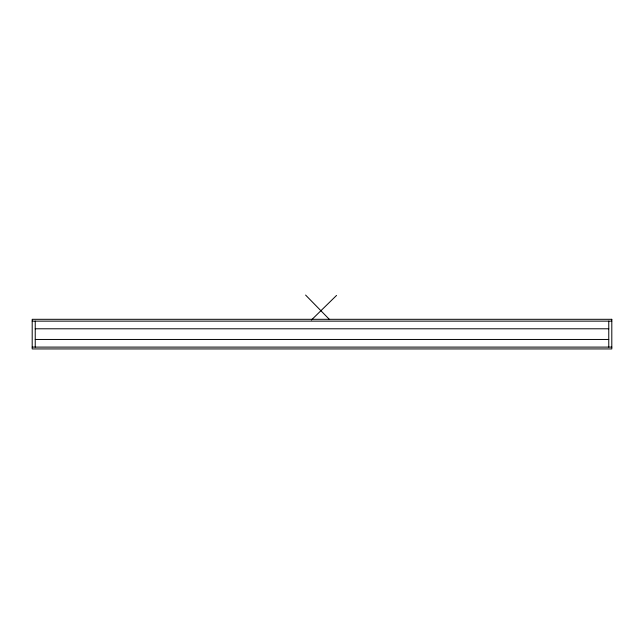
<?xml version="1.0" encoding="UTF-8"?>
<svg xmlns="http://www.w3.org/2000/svg" width="644" height="644" viewBox="0 0 644 644"><rect width="100%" height="100%" fill="white"/><g stroke="black" fill="none" stroke-linecap="round" stroke-linejoin="round"><path stroke-width="0.97" d="M311.39 320.028L336.554 295.419M32.2 321.139L611.8 321.139M35.235 328.786L608.765 328.786M35.235 339.46L608.765 339.46M32.2 347.108L611.8 347.108M305.594 295.065L329.543 319.553M608.765 321.139L608.765 347.108M35.235 321.139L35.235 347.108M611.8 319.311L32.2 319.311L32.2 348.935L611.8 348.935L611.8 319.311"/></g></svg>
